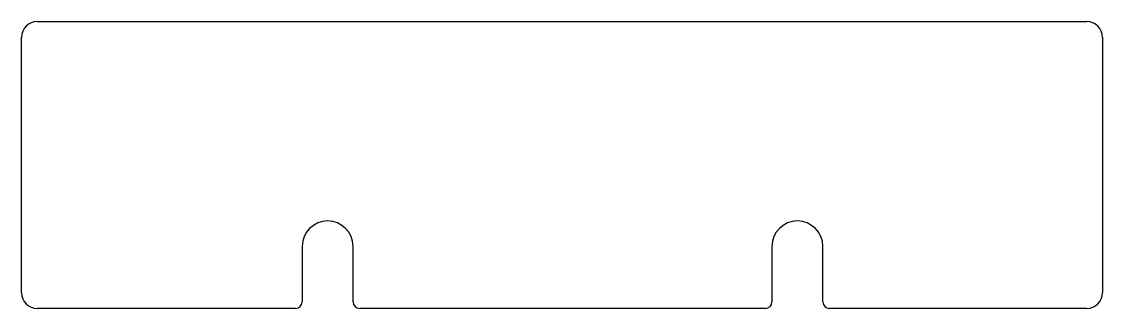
# Model space of a CAD drawing. Header units: millimetres. Extents: x -104 to 104, y -59 to -4.
import ezdxf

# ---------------------------------------------------------------- set-up
doc = ezdxf.new("R2010")
doc.units = ezdxf.units.MM

msp = doc.modelspace()

# ---------------------------------------------------------------- linework, layer by layer
at = {"color": 7, "linetype": 'Continuous', "lineweight": 25}
for p, q in [((-100.711, -4.191), (100.711, -4.191)), ((-103.759, -56.261), (-103.759, -7.239)), ((103.759, -7.239), (103.759, -56.261)), ((-49.8895, -47.4002), (-49.8895, -58.039)), ((-40.1105, -58.039), (-40.1105, -47.4002)), ((40.3105, -47.4002), (40.3105, -58.039)), ((50.0895, -58.039), (50.0895, -47.4002)), ((-51.1595, -59.309), (-100.711, -59.309)), ((39.0405, -59.309), (-38.8405, -59.309)), ((100.711, -59.309), (51.3595, -59.309))]:
    msp.add_line(p, q, dxfattribs=at)
for centre, radius, start, end in [((-100.711, -7.239), 3.048, 90, 180), ((100.711, -7.239), 3.048, 0, 90), ((-45, -47.4002), 4.8895, 0, 180), ((45.2, -47.4002), 4.8895, 0, 180), ((-100.711, -56.261), 3.048, 180, 270), ((-51.1595, -58.039), 1.27, 270, 0), ((-38.8405, -58.039), 1.27, 180, 270), ((39.0405, -58.039), 1.27, 270, 0), ((51.3595, -58.039), 1.27, 180, 270), ((100.711, -56.261), 3.048, 270, 0)]:
    msp.add_arc(centre, radius, start, end, dxfattribs=at)

doc.saveas('drawing.dxf')
